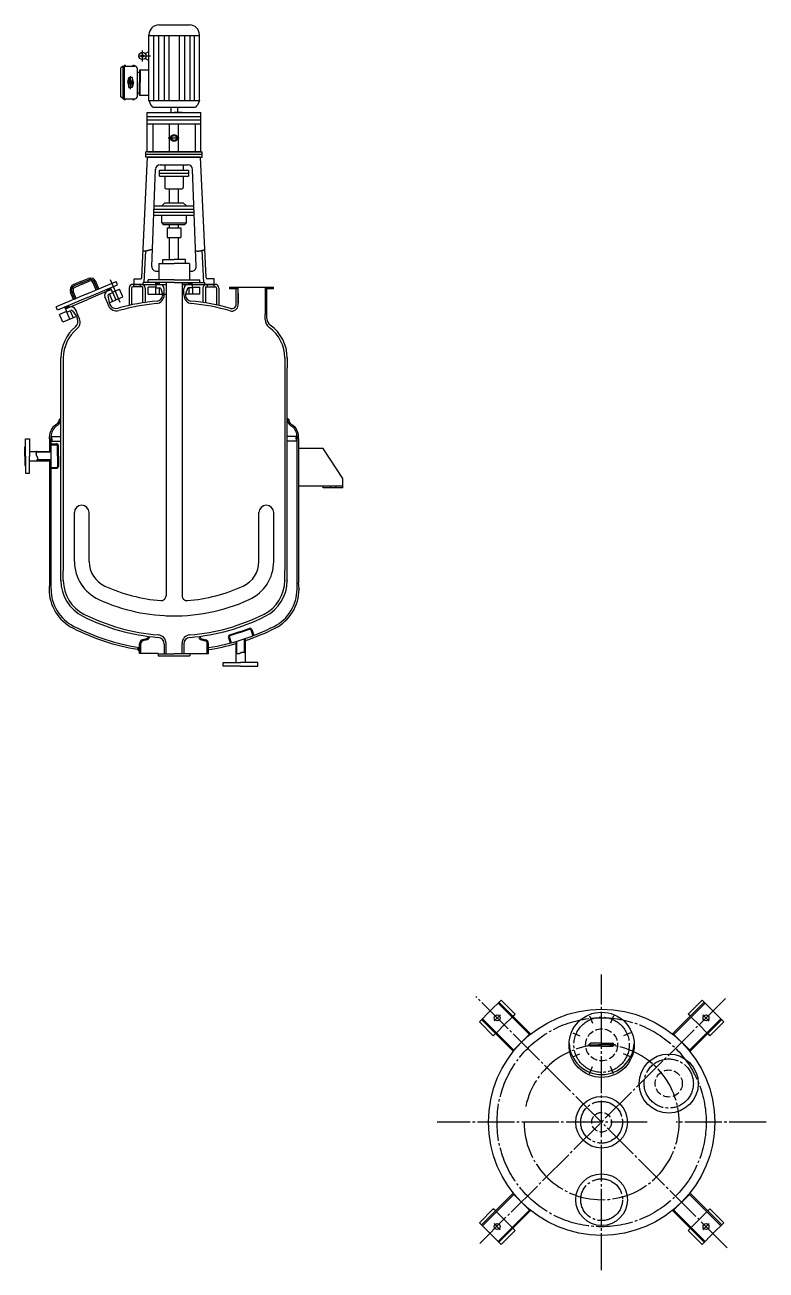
# Model space of a CAD drawing. Extents: x 184 to 1198, y -216 to 625.
# Drawn here: x 184 to 485, y 84 to 590 of the extents above; entities that cross this region are included whole.
import ezdxf

# ---------------------------------------------------------------- set-up
doc = ezdxf.new("R2010")
doc.units = 0
doc.linetypes.add('DASHDOT', pattern=[18, 15, -1, 1, -1])
doc.linetypes.add('DASHED', pattern=[4, 3, -1])
doc.layers.get('0').update_dxf_attribs({"color": 8, "linetype": 'CONTINUOUS'})
for name, color, linetype in [('1', 8, 'CONTINUOUS'), ('2', 94, 'DASHDOT'), ('4', 2, 'DASHED'), ('85', 7, 'CONTINUOUS')]:
    doc.layers.add(name, color=color, linetype=linetype)

# ---------------------------------------------------------------- blocks, each defined once
blk = doc.blocks.new('*U115')
at = {"layer": '1'}
for p, q in [((768.78, 427.05), (768.78, 421.2)), ((769.78, 427.55), (773.78, 427.55, 1)), ((769.78, 427.55), (769.78, 421.05)), ((770.68, 427.55), (770.68, 428.55)), ((773.38, 427.55), (773.38, 428.55)), ((774.28, 427.05), (774.28, 420.21, 6.28)), ((775.28, 427.05), (775.28, 419.99)), ((774.28, 419.19), (774.28, 419.19))]:
    blk.add_line(p, q, dxfattribs=at)
for centre, radius, start, end in [((770.28, 427.05), 1.5, 90, 180), ((773.78, 427.05), 1.5, 0, 90), ((773.78, 427.05), 0.5, 0, 90)]:
    blk.add_arc(centre, radius, start, end, dxfattribs=at)
blk = doc.blocks.new('*U114')
at = {"layer": '1'}
for p, q in [((738.78, 427.05), (738.78, 419.99)), ((739.78, 427.05), (739.78, 420.21, 6.28)), ((744.28, 427.55), (740.28, 427.55, 1)), ((740.68, 427.55), (740.68, 428.55)), ((743.38, 427.55), (743.38, 428.55)), ((744.28, 427.55), (744.28, 421.05)), ((745.28, 427.05), (745.28, 421.2)), ((739.78, 419.19), (739.78, 419.19))]:
    blk.add_line(p, q, dxfattribs=at)
for centre, radius, start, end in [((740.28, 427.05), 1.5, 90, 180), ((740.28, 427.05), 0.5, 90, 180), ((743.78, 427.05), 1.5, 0, 90)]:
    blk.add_arc(centre, radius, start, end, dxfattribs=at)
blk = doc.blocks.new('*U22')
for p, q in [((782.13, 278.68), (782.22, 278.64, 1)), ((782.22, 278.64), (782.32, 278.6)), ((782.32, 278.6), (782.43, 278.55)), ((782.43, 278.55), (782.55, 278.51)), ((782.55, 278.51), (782.68, 278.46)), ((783.46, 278.44), (783.58, 278.48)), ((783.58, 278.48), (783.69, 278.53)), ((783.69, 278.53), (783.81, 278.58)), ((783.81, 278.58), (783.92, 278.64)), ((783.92, 278.64), (784.03, 278.7)), ((784.03, 278.7), (784.14, 278.76)), ((784.14, 278.76), (784.26, 278.82)), ((784.26, 278.82), (784.37, 278.87)), ((784.37, 278.87), (784.49, 278.92)), ((784.49, 278.92), (784.61, 278.96)), ((784.61, 278.96), (784.73, 278.99)), ((784.73, 278.99), (784.85, 279.01)), ((784.85, 279.01), (784.98, 279.01)), ((784.98, 279.01), (785.11, 279)), ((785.11, 279), (785.25, 278.97)), ((785.25, 278.97), (785.38, 278.94)), ((785.38, 278.94), (785.51, 278.89)), ((785.51, 278.89), (785.64, 278.85)), ((785.64, 278.85), (785.75, 278.8)), ((785.75, 278.8), (785.85, 278.76)), ((785.85, 278.76), (785.93, 278.72)), ((782.68, 278.46), (782.82, 278.43)), ((782.82, 278.43), (782.95, 278.4)), ((782.95, 278.4), (783.09, 278.39)), ((783.09, 278.39), (783.21, 278.39)), ((783.21, 278.39), (783.34, 278.41)), ((783.34, 278.41), (783.46, 278.44))]:
    blk.add_line(p, q)
blk = doc.blocks.new('*U118')
for p, q in [((744.57, 442.22), (744.59, 442.22, 1)), ((744.59, 442.22), (744.6, 442.22)), ((744.6, 442.22), (744.63, 442.22)), ((744.63, 442.22), (744.65, 442.21)), ((744.65, 442.21), (744.68, 442.21)), ((744.68, 442.21), (744.7, 442.21)), ((744.7, 442.21), (744.73, 442.21)), ((744.73, 442.21), (744.76, 442.2)), ((744.76, 442.2), (744.8, 442.2)), ((744.8, 442.2), (744.83, 442.2)), ((744.83, 442.2), (744.86, 442.2)), ((744.86, 442.2), (744.9, 442.19)), ((744.9, 442.19), (744.93, 442.19)), ((744.93, 442.19), (744.97, 442.19)), ((744.97, 442.19), (745, 442.19)), ((745, 442.19), (745.04, 442.19)), ((745.04, 442.19), (745.07, 442.19)), ((745.07, 442.19), (745.1, 442.19)), ((745.1, 442.19), (745.14, 442.19)), ((745.14, 442.19), (745.17, 442.19)), ((745.17, 442.19), (745.2, 442.19)), ((745.2, 442.19), (745.23, 442.19)), ((745.23, 442.19), (745.27, 442.19)), ((745.27, 442.19), (745.3, 442.19)), ((745.3, 442.19), (745.33, 442.19)), ((745.33, 442.19), (745.36, 442.2)), ((745.36, 442.2), (745.39, 442.2)), ((745.39, 442.2), (745.43, 442.2)), ((745.43, 442.2), (745.46, 442.2)), ((745.46, 442.2), (745.49, 442.21)), ((745.49, 442.21), (745.52, 442.21)), ((745.52, 442.21), (745.55, 442.21)), ((745.55, 442.21), (745.58, 442.22)), ((745.58, 442.22), (745.61, 442.22)), ((745.61, 442.22), (745.64, 442.23)), ((745.64, 442.23), (745.67, 442.23)), ((745.67, 442.23), (745.7, 442.23)), ((745.7, 442.23), (745.74, 442.24)), ((745.74, 442.24), (745.77, 442.24)), ((745.77, 442.24), (745.8, 442.25)), ((745.8, 442.25), (745.83, 442.25)), ((745.83, 442.25), (745.86, 442.26)), ((745.86, 442.26), (745.89, 442.27)), ((745.89, 442.27), (745.92, 442.27)), ((745.92, 442.27), (745.95, 442.28)), ((745.95, 442.28), (745.97, 442.28)), ((745.97, 442.28), (746, 442.29)), ((746, 442.29), (746.03, 442.3)), ((746.03, 442.3), (746.06, 442.3)), ((746.06, 442.3), (746.09, 442.31)), ((746.09, 442.31), (746.12, 442.32)), ((746.12, 442.32), (746.15, 442.32)), ((746.15, 442.32), (746.18, 442.33)), ((746.18, 442.33), (746.21, 442.34)), ((746.21, 442.34), (746.24, 442.35)), ((746.24, 442.35), (746.27, 442.35)), ((746.27, 442.35), (746.3, 442.36)), ((746.3, 442.36), (746.33, 442.37)), ((746.33, 442.37), (746.36, 442.38)), ((746.36, 442.38), (746.39, 442.38)), ((746.39, 442.38), (746.41, 442.39)), ((746.41, 442.39), (746.44, 442.4)), ((746.44, 442.4), (746.47, 442.41)), ((746.47, 442.41), (746.5, 442.41)), ((746.5, 442.41), (746.53, 442.42)), ((746.53, 442.42), (746.56, 442.43)), ((746.56, 442.43), (746.59, 442.44)), ((746.59, 442.44), (746.62, 442.45)), ((746.62, 442.45), (746.65, 442.45)), ((746.65, 442.45), (746.67, 442.46)), ((746.67, 442.46), (746.7, 442.47)), ((746.7, 442.47), (746.73, 442.48)), ((746.73, 442.48), (746.76, 442.49)), ((746.76, 442.49), (746.79, 442.49)), ((746.79, 442.49), (746.82, 442.5)), ((746.82, 442.5), (746.85, 442.51)), ((746.85, 442.51), (746.88, 442.52)), ((746.88, 442.52), (746.91, 442.53)), ((746.91, 442.53), (746.93, 442.53)), ((746.93, 442.53), (746.96, 442.54)), ((746.96, 442.54), (746.99, 442.55)), ((746.99, 442.55), (747.02, 442.56)), ((747.02, 442.56), (747.05, 442.56)), ((747.05, 442.56), (747.08, 442.57)), ((747.08, 442.57), (747.11, 442.58)), ((747.11, 442.58), (747.14, 442.59)), ((747.14, 442.59), (747.17, 442.59)), ((747.17, 442.59), (747.19, 442.6)), ((747.19, 442.6), (747.22, 442.61)), ((747.22, 442.61), (747.25, 442.62)), ((747.25, 442.62), (747.28, 442.62)), ((747.28, 442.62), (747.31, 442.63)), ((747.31, 442.63), (747.34, 442.64)), ((747.34, 442.64), (747.37, 442.64)), ((747.37, 442.64), (747.4, 442.65)), ((747.4, 442.65), (747.43, 442.66)), ((747.43, 442.66), (747.46, 442.66)), ((747.46, 442.66), (747.49, 442.67)), ((747.49, 442.67), (747.52, 442.68)), ((747.52, 442.68), (747.55, 442.68)), ((747.55, 442.68), (747.58, 442.69)), ((747.58, 442.69), (747.61, 442.69)), ((747.61, 442.69), (747.64, 442.7)), ((747.64, 442.7), (747.67, 442.7)), ((747.67, 442.7), (747.7, 442.71)), ((747.7, 442.71), (747.73, 442.71)), ((747.73, 442.71), (747.76, 442.71)), ((747.76, 442.71), (747.8, 442.72)), ((747.8, 442.72), (747.83, 442.72)), ((747.83, 442.72), (747.86, 442.73)), ((747.86, 442.73), (747.89, 442.73)), ((747.89, 442.73), (747.92, 442.73)), ((747.92, 442.73), (747.95, 442.73)), ((747.95, 442.73), (747.99, 442.74)), ((747.99, 442.74), (748.02, 442.74)), ((748.02, 442.74), (748.05, 442.74)), ((748.05, 442.74), (748.08, 442.74)), ((748.08, 442.74), (748.11, 442.74)), ((748.11, 442.74), (748.13, 442.74)), ((748.13, 442.74), (748.16, 442.75)), ((748.16, 442.75), (748.19, 442.75)), ((748.19, 442.75), (748.22, 442.75)), ((748.22, 442.75), (748.25, 442.75)), ((748.25, 442.75), (748.27, 442.75)), ((748.27, 442.75), (748.29, 442.75)), ((748.29, 442.75), (748.31, 442.75)), ((748.31, 442.75), (748.33, 442.75)), ((748.33, 442.75), (748.35, 442.75))]:
    blk.add_line(p, q)
blk = doc.blocks.new('*U117')
for p, q in [((765.74, 442.21), (765.76, 442.21, 1)), ((765.76, 442.21), (765.77, 442.2)), ((765.77, 442.2), (765.79, 442.2)), ((765.79, 442.2), (765.82, 442.2)), ((765.82, 442.2), (765.84, 442.19)), ((765.84, 442.19), (765.86, 442.19)), ((765.86, 442.19), (765.89, 442.18)), ((765.89, 442.18), (765.92, 442.18)), ((765.92, 442.18), (765.95, 442.17)), ((765.95, 442.17), (765.97, 442.17)), ((765.97, 442.17), (766, 442.16)), ((766, 442.16), (766.03, 442.16)), ((766.03, 442.16), (766.06, 442.15)), ((766.06, 442.15), (766.09, 442.15)), ((766.09, 442.15), (766.12, 442.14)), ((766.12, 442.14), (766.16, 442.14)), ((766.16, 442.14), (766.19, 442.13)), ((766.19, 442.13), (766.22, 442.13)), ((766.22, 442.13), (766.25, 442.13)), ((766.25, 442.13), (766.29, 442.12)), ((766.29, 442.12), (766.32, 442.12)), ((766.32, 442.12), (766.36, 442.12)), ((766.36, 442.12), (766.39, 442.11)), ((766.39, 442.11), (766.42, 442.11)), ((766.42, 442.11), (766.46, 442.11)), ((766.46, 442.11), (766.49, 442.1)), ((766.49, 442.1), (766.53, 442.1)), ((766.53, 442.1), (766.56, 442.1)), ((766.56, 442.1), (766.59, 442.1)), ((766.59, 442.1), (766.63, 442.1)), ((766.63, 442.1), (766.66, 442.1)), ((766.66, 442.1), (766.69, 442.1)), ((766.69, 442.1), (766.73, 442.1)), ((766.73, 442.1), (766.76, 442.1)), ((766.76, 442.1), (766.8, 442.1)), ((766.8, 442.1), (766.83, 442.1)), ((766.83, 442.1), (766.86, 442.1)), ((766.86, 442.1), (766.9, 442.1)), ((766.9, 442.1), (766.93, 442.1)), ((766.93, 442.1), (766.96, 442.1)), ((766.96, 442.1), (767, 442.1)), ((767, 442.1), (767.03, 442.11)), ((767.03, 442.11), (767.06, 442.11)), ((767.06, 442.11), (767.09, 442.11)), ((767.09, 442.11), (767.13, 442.11)), ((767.13, 442.11), (767.16, 442.12)), ((767.16, 442.12), (767.19, 442.12)), ((767.19, 442.12), (767.22, 442.12)), ((767.22, 442.12), (767.25, 442.13)), ((767.25, 442.13), (767.28, 442.13)), ((767.28, 442.13), (767.32, 442.14)), ((767.32, 442.14), (767.35, 442.14)), ((767.35, 442.14), (767.38, 442.14)), ((767.38, 442.14), (767.41, 442.15)), ((767.41, 442.15), (767.44, 442.15)), ((767.44, 442.15), (767.47, 442.16)), ((767.47, 442.16), (767.5, 442.16)), ((767.5, 442.16), (767.53, 442.17)), ((767.53, 442.17), (767.56, 442.18)), ((767.56, 442.18), (767.59, 442.18)), ((767.59, 442.18), (767.62, 442.19)), ((767.62, 442.19), (767.65, 442.19)), ((767.65, 442.19), (767.68, 442.2)), ((767.68, 442.2), (767.71, 442.21)), ((767.71, 442.21), (767.74, 442.21)), ((767.74, 442.21), (767.77, 442.22)), ((767.77, 442.22), (767.8, 442.23)), ((767.8, 442.23), (767.83, 442.23)), ((767.83, 442.23), (767.86, 442.24)), ((767.86, 442.24), (767.89, 442.25)), ((767.89, 442.25), (767.92, 442.25)), ((767.92, 442.25), (767.95, 442.26)), ((767.95, 442.26), (767.98, 442.27)), ((767.98, 442.27), (768.01, 442.28)), ((768.01, 442.28), (768.04, 442.28)), ((768.04, 442.28), (768.07, 442.29)), ((768.07, 442.29), (768.1, 442.3)), ((768.1, 442.3), (768.13, 442.31)), ((768.13, 442.31), (768.16, 442.31)), ((768.16, 442.31), (768.19, 442.32)), ((768.19, 442.32), (768.22, 442.33)), ((768.22, 442.33), (768.25, 442.34)), ((768.25, 442.34), (768.28, 442.34)), ((768.28, 442.34), (768.31, 442.35)), ((768.31, 442.35), (768.34, 442.36)), ((768.34, 442.36), (768.37, 442.37)), ((768.37, 442.37), (768.4, 442.38)), ((768.4, 442.38), (768.43, 442.38)), ((768.43, 442.38), (768.45, 442.39)), ((768.45, 442.39), (768.48, 442.4)), ((768.48, 442.4), (768.51, 442.41)), ((768.51, 442.41), (768.54, 442.41)), ((768.54, 442.41), (768.57, 442.42)), ((768.57, 442.42), (768.6, 442.43)), ((768.6, 442.43), (768.63, 442.44)), ((768.63, 442.44), (768.66, 442.44)), ((768.66, 442.44), (768.69, 442.45)), ((768.69, 442.45), (768.72, 442.46)), ((768.72, 442.46), (768.75, 442.47)), ((768.75, 442.47), (768.78, 442.47)), ((768.78, 442.47), (768.81, 442.48)), ((768.81, 442.48), (768.84, 442.49)), ((768.84, 442.49), (768.87, 442.49)), ((768.87, 442.49), (768.9, 442.5)), ((768.9, 442.5), (768.93, 442.51)), ((768.93, 442.51), (768.95, 442.51)), ((768.95, 442.51), (768.98, 442.52)), ((768.98, 442.52), (769.01, 442.52)), ((769.01, 442.52), (769.04, 442.53)), ((769.04, 442.53), (769.07, 442.54)), ((769.07, 442.54), (769.1, 442.54)), ((769.1, 442.54), (769.14, 442.55)), ((769.14, 442.55), (769.18, 442.56)), ((769.18, 442.56), (769.23, 442.56)), ((769.23, 442.56), (769.27, 442.57)), ((769.27, 442.57), (769.32, 442.58)), ((769.32, 442.58), (769.36, 442.59)), ((769.36, 442.59), (769.41, 442.59)), ((769.41, 442.59), (769.44, 442.6)), ((769.44, 442.6), (769.48, 442.6))]:
    blk.add_line(p, q)
blk = doc.blocks.new('*U108')
at = {"layer": '1'}
for p, q in [((752.46, 424.59), (752.33, 424.46)), ((752.41, 424.48), (752.33, 424.57)), ((752.76, 424.42), (752.59, 424.58)), ((752.64, 424.49), (752.94, 424.79)), ((753.03, 424.43), (752.77, 424.69)), ((753.03, 424.59), (752.82, 424.38)), ((753.03, 424.71), (752.95, 424.79)), ((753.03, 424.31), (753, 424.28, 1))]:
    blk.add_line(p, q, dxfattribs=at)
blk = doc.blocks.new('*U107')
at = {"layer": '1'}
for p, q in [((749.63, 428.55), (750.43, 429.35)), ((749.63, 428.83), (750.15, 429.35)), ((749.63, 429.11), (749.87, 429.35)), ((750.32, 428.55), (749.63, 429.24)), ((750.04, 428.55), (749.63, 428.96)), ((749.76, 428.55), (749.63, 428.68)), ((750.61, 428.55), (749.81, 429.35)), ((750.72, 429.35), (749.92, 428.55)), ((750.89, 428.55), (750.09, 429.35)), ((751, 429.35), (750.2, 428.55)), ((751.08, 428.64), (750.37, 429.35)), ((750.48, 428.55), (751.08, 429.15)), ((751.08, 428.92), (750.66, 429.35)), ((750.77, 428.55), (751.08, 428.87)), ((751.08, 429.21), (750.94, 429.35)), ((751.05, 428.55), (751.08, 428.58, 1))]:
    blk.add_line(p, q, dxfattribs=at)
blk = doc.blocks.new('*U105')
at = {"layer": '1'}
for p, q in [((762.98, 429.21), (763.13, 429.35, 1)), ((762.98, 428.92), (763.41, 429.35)), ((762.98, 428.64), (763.69, 429.35)), ((763.58, 428.55), (762.98, 429.15)), ((763.3, 428.55), (762.98, 428.87)), ((763.02, 428.55), (762.98, 428.58)), ((763.07, 429.35), (763.87, 428.55)), ((763.18, 428.55), (763.98, 429.35)), ((763.35, 429.35), (764.15, 428.55)), ((763.46, 428.55), (764.26, 429.35)), ((764.43, 428.55), (763.63, 429.35)), ((763.74, 428.55), (764.43, 429.24)), ((764.43, 428.83), (763.91, 429.35)), ((764.02, 428.55), (764.43, 428.96)), ((764.43, 429.11), (764.2, 429.35)), ((764.31, 428.55), (764.43, 428.68))]:
    blk.add_line(p, q, dxfattribs=at)
blk = doc.blocks.new('*U26')
for p, q in [((730.3, 425.91), (729.71, 426.5)), ((729.72, 426.49), (729.8, 426.57)), ((729.8, 426.29), (730.29, 426.78)), ((729.88, 426.09), (730.78, 426.98)), ((730.5, 426), (729.89, 426.61)), ((729.91, 426.01), (730.1, 425.83)), ((729.97, 425.89), (731.23, 427.15)), ((730.7, 426.08), (730.09, 426.69)), ((730.25, 425.89), (731.31, 426.95)), ((730.9, 426.16), (730.29, 426.77)), ((730.48, 426.86), (731.1, 426.25)), ((730.68, 426.94), (731.29, 426.33)), ((730.74, 426.1), (731.4, 426.75)), ((731.49, 426.42), (730.88, 427.03)), ((731.37, 426.83), (731.08, 427.11)), ((731.23, 426.31), (731.48, 426.55)), ((712.62, 419.29), (712.67, 419.34, 1)), ((713.2, 418.69), (712.64, 419.25)), ((712.71, 419.09), (713.16, 419.55)), ((712.78, 419.39), (713.39, 418.78)), ((712.79, 418.89), (713.65, 419.75)), ((713, 418.61), (712.85, 418.76)), ((712.87, 418.69), (714.13, 419.96)), ((713.59, 418.86), (712.98, 419.47)), ((713.12, 418.66), (714.22, 419.76)), ((713.79, 418.94), (713.18, 419.55)), ((713.99, 419.03), (713.38, 419.64)), ((714.19, 419.11), (713.58, 419.72)), ((713.61, 418.87), (714.3, 419.56)), ((713.78, 419.81), (714.39, 419.2)), ((713.98, 419.89), (714.3, 419.57)), ((714.1, 419.08), (714.39, 419.36))]:
    blk.add_line(p, q)
blk = doc.blocks.new('*U25')
for p, q in [((700.94, 359.83), (700.93, 359.7)), ((700.93, 359.7), (700.93, 359.57)), ((700.93, 359.57), (700.95, 359.44)), ((700.97, 359.97), (700.94, 359.83)), ((701, 360.1), (700.97, 359.97)), ((701.04, 360.23), (701, 360.1)), ((701.09, 360.35), (701.04, 360.23)), ((701.14, 360.47), (701.09, 360.35)), ((701.18, 360.57), (701.14, 360.47)), ((701.22, 360.65), (701.18, 360.57, 1)), ((700.95, 359.44), (700.98, 359.32)), ((700.98, 359.32), (701.02, 359.2)), ((701.02, 359.2), (701.07, 359.09)), ((701.07, 359.09), (701.12, 358.97)), ((701.12, 358.97), (701.18, 358.86)), ((701.18, 358.86), (701.24, 358.75)), ((701.24, 358.75), (701.3, 358.64)), ((701.3, 356.93), (701.26, 356.85)), ((701.3, 358.64), (701.36, 358.53)), ((701.34, 357.03), (701.3, 356.93)), ((701.39, 357.15), (701.34, 357.03)), ((701.36, 358.53), (701.41, 358.41)), ((701.43, 357.27), (701.39, 357.15)), ((701.41, 358.41), (701.46, 358.3)), ((701.47, 357.4), (701.43, 357.27)), ((701.46, 358.3), (701.5, 358.18)), ((701.51, 357.53), (701.47, 357.4)), ((701.5, 358.18), (701.53, 358.06)), ((701.54, 357.67), (701.51, 357.53)), ((701.53, 358.06), (701.54, 357.93)), ((701.54, 357.93), (701.55, 357.8)), ((701.55, 357.8), (701.54, 357.67))]:
    blk.add_line(p, q)

msp = doc.modelspace()

# ---------------------------------------------------------------- linework, layer by layer
at = {"color": 0}
for p, q in [((266.71922, 483.48978), (266.71922, 482.68978)), ((266.71922, 483.48978), (284.51922, 483.48978)), ((240.16904, 338.26572), (240.16904, 334.26572)), ((248.06939, 338.26572), (248.06939, 334.26572)), ((237.71922, 333.46572), (250.51922, 333.46572))]:
    msp.add_line(p, q, dxfattribs=at)
for p, q in [((381.82663, 172.85379), (388.8977, 179.92486)), ((446.88046, 179.92486), (453.95153, 172.85379)), ((382.18019, 114.51748), (388.8977, 107.79997)), ((446.88046, 107.79997), (453.95153, 114.87104))]:
    msp.add_line(p, q)
at = {"layer": '1', "color": 0}
for p, q in [((237.94213, 590.06899), (250.44213, 590.06899)), ((233.94213, 559.35146), (233.94213, 586.06899)), ((233.94213, 585.80634), (254.44213, 585.80634)), ((235.91952, 559.35146), (235.91952, 585.80634)), ((237.78119, 585.80634), (237.78119, 559.35146)), ((240.0772, 585.80634), (240.0772, 559.35146)), ((242.16059, 559.35146), (242.16059, 585.80634, 6.28319)), ((246.22367, 585.80634), (246.22367, 559.35146)), ((248.30706, 585.80634), (248.30706, 559.35146)), ((250.60307, 585.80634), (250.60307, 559.35146)), ((252.46474, 559.35146), (252.46474, 585.80634)), ((254.44213, 559.35146), (254.44213, 586.06899)), ((233.94213, 559.35146), (254.44213, 559.35146)), ((233.94213, 559.35146), (234.72593, 557.48539)), ((254.44213, 559.35146), (253.65381, 557.48315)), ((233.26814, 554.39673), (254.97029, 554.39673)), ((233.26814, 538.49072), (233.26814, 554.39673)), ((233.26814, 552.84361), (254.97029, 552.84361)), ((236.10889, 556.56628), (252.2718, 556.56628, 6.28319)), ((240.93806, 554.39673), (244.19213, 554.39673)), ((242.79213, 556.56628), (242.79213, 554.39673)), ((247.4462, 554.39673), (244.19213, 554.39673)), ((245.59213, 556.56628), (245.59213, 554.39673)), ((254.97029, 538.49072), (254.97029, 554.39673)), ((254.97029, 551.36572), (233.26814, 551.36572)), ((233.26814, 549.88783), (254.97029, 549.88783)), ((235.54241, 549.88783), (235.54241, 538.49072)), ((242.33632, 538.49072), (242.33632, 549.88783)), ((245.90212, 538.49072), (245.90212, 549.88783)), ((252.69602, 549.88783), (252.69602, 538.49072)), ((254.74422, 538.49072), (232.61922, 538.49072)), ((232.61922, 536.24072), (232.61922, 538.49072)), ((255.61922, 537.36572), (232.61922, 537.36572)), ((233.49422, 538.49072), (255.61922, 538.49072)), ((255.61922, 536.24072), (255.61922, 538.49072)), ((231.05258, 487.34367), (233.38974, 536.24072)), ((254.74422, 536.24072), (232.61922, 536.24072)), ((233.49422, 536.24072), (255.61922, 536.24072)), ((238.46964, 533.11572), (249.76879, 533.11572)), ((240.36922, 533.11572), (240.36922, 531.05322)), ((247.86922, 533.11572), (247.86922, 531.05322)), ((257.18585, 487.34367), (254.84869, 536.24072)), ((235.14087, 491.83182), (236.60201, 531.40679)), ((238.18172, 528.55322), (238.18172, 531.05322, 6.28319)), ((238.18172, 531.05322), (250.05672, 531.05322)), ((238.18172, 529.80322), (250.05672, 529.80322)), ((238.18172, 528.55322), (250.05672, 528.55322)), ((240.36922, 528.55322), (240.36922, 523.99072)), ((247.86922, 528.55322), (247.86922, 523.99072)), ((250.05672, 531.05322), (250.05672, 528.55322)), ((253.09756, 491.83182), (251.64214, 531.31932)), ((240.99422, 523.36572), (247.24422, 523.36572, 6.28319)), ((242.24422, 517.69072), (242.24422, 523.36572)), ((245.99422, 517.69072), (245.99422, 523.36572)), ((239.11922, 516.44072), (240.36922, 517.69072)), ((240.36922, 517.69072), (247.86922, 517.69072)), ((247.86922, 517.69072), (249.11922, 516.44072)), ((236.12096, 516.44072), (252.11747, 516.44072)), ((236.12096, 515.19072), (252.11747, 515.19072)), ((236.12096, 513.94072), (252.11747, 513.94072)), ((236.12096, 512.69072), (252.11747, 512.69072)), ((239.11922, 509.56572), (239.11922, 512.69072)), ((249.11922, 509.56572), (249.11922, 512.69072)), ((239.11922, 509.56572), (249.11922, 509.56572)), ((239.11922, 509.56572), (239.74422, 508.94072)), ((239.74422, 508.94072), (248.49422, 508.94072)), ((241.30672, 507.56572), (246.93172, 507.56572)), ((241.30672, 507.56572), (241.30672, 503.61533)), ((242.24422, 507.56572), (242.24422, 508.94072)), ((245.99422, 507.56572), (245.99422, 508.94072)), ((246.93172, 507.56572), (246.93172, 503.61533)), ((248.49422, 508.94072), (249.11922, 509.56572)), ((241.30672, 503.61533), (246.93172, 503.61533)), ((242.24422, 494.67199), (242.24422, 503.61533)), ((245.99422, 494.67199), (245.99422, 503.61533)), ((231.9446, 485.36572), (232.65695, 498.23117)), ((256.29384, 485.36572), (255.57136, 498.41389)), ((237.89493, 493.11293), (244.11922, 493.11293, 1)), ((237.89493, 493.11293), (237.89493, 486.42666)), ((239.50368, 494.67199), (244.11922, 494.67199)), ((239.50368, 493.11293), (239.50368, 494.67199)), ((248.73475, 494.67199), (244.11922, 494.67199)), ((250.3435, 493.11293), (244.11922, 493.11293)), ((248.73475, 493.11293), (248.73475, 494.67199)), ((250.3435, 493.11293), (250.3435, 486.42666)), ((206.28033, 485.70672), (209.22844, 486.95116)), ((227.86922, 486.75322), (230.42854, 486.75322, 6.28319)), ((227.86922, 484.56572), (227.86922, 486.75322)), ((244.11922, 486.42666), (233.61922, 486.42666)), ((233.61922, 485.36572), (233.61922, 486.42666)), ((237.02127, 489.87823), (237.89493, 489.88152)), ((244.11922, 486.42666), (254.61922, 486.42666)), ((250.3435, 489.88152), (251.21716, 489.87823, 6.28319)), ((254.61922, 485.36572), (254.61922, 486.42666)), ((260.36922, 486.75322), (257.80989, 486.75322)), ((260.36922, 484.56572), (260.36922, 486.75322)), ((203.29891, 478.36975), (202.05447, 481.31786, 6.28319)), ((204.40445, 478.83641), (203.16001, 481.78452)), ((206.28033, 485.70672), (203.33222, 484.46227)), ((206.74699, 484.60118), (203.79888, 483.35673)), ((206.74699, 484.60118), (209.6951, 485.84562)), ((208.4581, 480.54752), (220.66513, 485.7003, 6.28319)), ((209.00255, 479.25773), (221.20957, 484.4105)), ((218.61863, 482.44848), (209.31366, 478.5207)), ((212.51176, 482.25863), (211.26731, 485.20675)), ((213.6173, 482.7253), (212.37285, 485.67341, 6.28319)), ((217.09576, 481.80565), (216.78465, 482.54267)), ((219.16308, 481.15868), (217.50477, 480.45868)), ((218.61863, 482.44848), (218.30752, 483.1855)), ((218.61863, 482.44848), (219.16308, 481.15868)), ((219.0853, 481.34293), (221.98735, 482.56793)), ((219.17743, 481.38182), (220.49965, 478.24945)), ((221.20957, 484.4105), (220.66513, 485.7003)), ((223.30957, 479.43557), (221.98735, 482.56793)), ((230.68172, 484.56572), (227.36922, 484.56572)), ((227.86922, 484.56572), (240.86922, 484.56572)), ((227.86922, 484.56572), (231.41922, 484.56572)), ((244.11922, 485.36572), (231.61922, 485.36572)), ((231.61922, 484.56572), (231.61922, 485.36572)), ((236.71922, 483.36572), (233.61922, 483.36572)), ((233.61922, 480.56572), (233.61922, 483.36572)), ((236.61922, 483.36572), (236.61922, 480.56572)), ((236.71922, 484.56572), (236.71922, 485.36572)), ((236.71922, 484.56572), (240.86922, 484.56572)), ((236.71922, 484.56572), (236.71922, 483.16572)), ((236.71922, 483.16572), (238.31922, 483.16572)), ((238.11922, 483.16572), (238.11922, 480.56572)), ((238.16922, 484.56572), (238.16922, 485.36572)), ((238.70131, 482.88404), (239.41922, 480.56572)), ((240.11922, 480.56572), (240.11922, 482.76572)), ((240.86922, 485.36572), (240.86922, 357.97646)), ((244.11922, 485.36572), (256.61922, 485.36572)), ((247.36922, 485.36572), (247.36922, 357.97646)), ((251.51922, 484.56572), (247.36922, 484.56572, 6.28319)), ((247.36922, 484.56572), (260.87622, 484.56572)), ((248.11922, 480.56572), (248.11922, 482.76572)), ((249.53712, 482.88404), (248.81922, 480.56572)), ((251.51922, 483.16572), (249.91922, 483.16572)), ((250.06922, 484.56572), (250.06922, 485.36572, 1)), ((250.11922, 483.16572), (250.11922, 480.56572)), ((251.51922, 484.56572), (251.51922, 485.36572, 6.28319)), ((251.51922, 484.56572), (251.51922, 483.16572)), ((251.51922, 483.36572), (254.61922, 483.36572)), ((251.61922, 483.36572), (251.61922, 480.56572)), ((254.61922, 480.56572), (254.61922, 483.36572)), ((256.61922, 484.56572), (256.61922, 485.36572)), ((260.36922, 484.56572), (256.81922, 484.56572)), ((270.11922, 482.68978), (266.71922, 482.68978)), ((269.41922, 476.50321), (269.41922, 482.68978)), ((270.11922, 476.19062), (270.11922, 483.48978)), ((281.11922, 483.48978), (281.11922, 472.4116)), ((284.51922, 482.68978), (281.11922, 482.68978)), ((281.81922, 470.68415), (281.81922, 482.68978)), ((284.51922, 482.68978), (284.51922, 483.48978)), ((208.4581, 480.54752), (196.25108, 475.39475)), ((209.00255, 479.25773), (196.79553, 474.10495)), ((200.00868, 474.59292), (209.31366, 478.5207, 6.28319)), ((201.53156, 475.23575), (201.22045, 475.97278)), ((216.00201, 479.39016), (217.05201, 476.90269)), ((216.24595, 478.81227), (216.00201, 479.39016)), ((217.05201, 476.90269), (217.47738, 475.89499)), ((217.26482, 480.03032), (217.69691, 477.17492, 6.28319)), ((217.69691, 477.17492), (218.00479, 476.44555, 6.28319)), ((217.7358, 477.08279), (223.30957, 479.43557)), ((217.87328, 480.61423), (219.11773, 477.66612)), ((233.61922, 480.56572), (239.41922, 480.56572)), ((240.11922, 480.27704), (239.37567, 480.70633)), ((240.11922, 480.8544), (239.41922, 480.45025, 6.28319)), ((239.41922, 480.56572), (239.41922, 480.07459, 6.28319)), ((239.41922, 480.56572), (240.86922, 480.56572)), ((240.11922, 480.56572), (240.11922, 480.23222, 6.28319)), ((248.11922, 480.56572), (248.11922, 480.23222, 6.28319)), ((248.81922, 480.56572), (248.81922, 480.07459, 6.28319)), ((254.61922, 480.56572), (248.81922, 480.56572)), ((270.11922, 480.88978), (270.11922, 476.96795, 6.28319)), ((196.79553, 474.10495), (196.25108, 475.39475)), ((200.47535, 473.48738), (197.5733, 472.26238)), ((198.89553, 469.13001), (197.5733, 472.26238)), ((204.4693, 471.48279), (198.89553, 469.13001)), ((200.00868, 474.59292), (199.69757, 475.32995)), ((200.00868, 474.59292), (200.55313, 473.30312)), ((200.38322, 473.44849), (201.70545, 470.31612)), ((200.55313, 473.30312), (202.21144, 474.00312)), ((201.84293, 473.84757), (203.08737, 470.89945)), ((202.68575, 473.87626), (204.43041, 471.57492)), ((204.26925, 473.75672), (204.02531, 474.33461, 6.28319)), ((204.02531, 474.33461), (205.07531, 471.84714)), ((204.43041, 471.57492), (204.8764, 470.51835, 6.28319)), ((205.07531, 471.84714), (205.64307, 470.5021, 6.28319)), ((281.11922, 470.31556), (281.11922, 472.4116, 6.28319)), ((198.11922, 368.26572), (198.11922, 454.66947)), ((199.11922, 454.66947), (199.11922, 368.26572)), ((289.11922, 454.66947), (289.11922, 450.56572)), ((289.11922, 454.56572), (289.11922, 454.66947)), ((289.11922, 450.64142), (289.11922, 368.26572)), ((290.11922, 454.66947), (290.11922, 450.56572)), ((290.11922, 454.56572), (290.11922, 454.66947)), ((290.11922, 368.26572), (290.11922, 450.64142)), ((196.45316, 427.71784), (195.90719, 427.33555, 6.28319)), ((196.7973, 427.22635), (196.25133, 426.84406)), ((198.11922, 429.76572), (197.51922, 429.76572)), ((197.71922, 429.76572), (198.11922, 429.99666)), ((197.71922, 429.76572), (198.11922, 429.53478)), ((290.51922, 429.76572), (290.11922, 429.99666)), ((290.11922, 429.76572), (290.71922, 429.76572)), ((290.51922, 429.76572), (290.11922, 429.53478)), ((291.44113, 427.22635), (291.9871, 426.84406)), ((291.78527, 427.71784), (292.33124, 427.33555, 6.28319)), ((183.71922, 421.76572), (185.31922, 421.76572)), ((183.71922, 414.76572), (183.71922, 421.76572)), ((185.31922, 421.76572), (185.31922, 414.76572)), ((193.51922, 421.76572), (193.51922, 422.7483)), ((193.51922, 421.76572), (193.51922, 416.66572)), ((194.11922, 421.76572), (194.11922, 422.7483)), ((194.11922, 363.26572), (194.11922, 421.76572)), ((194.11925, 422.76572), (198.11922, 422.76572)), ((194.11925, 420.76572), (198.11922, 420.76572)), ((194.51922, 421.76572), (194.51922, 422.76572)), ((194.51922, 421.76572), (194.51922, 420.76572)), ((294.11918, 422.76572), (290.11922, 422.76572)), ((294.11918, 420.76572), (290.11922, 420.76572)), ((293.71922, 421.76572), (293.71922, 422.76572)), ((293.71922, 421.76572), (293.71922, 420.76572)), ((294.11922, 421.76572), (294.11922, 422.7483)), ((294.11922, 363.26572), (294.11922, 421.76572)), ((294.71922, 421.76572), (294.71922, 422.7483, 6.28319)), ((294.71922, 421.76572), (294.71922, 363.26572)), ((183.51922, 414.76572), (183.51922, 418.56572)), ((183.51922, 418.56572), (183.71922, 418.56572)), ((185.31922, 416.66572), (194.11922, 416.66572)), ((194.11922, 416.31572), (188.15692, 416.31572)), ((194.11922, 419.76572), (196.31922, 419.76572)), ((194.11922, 419.36572), (196.31922, 419.36572, 6.28319)), ((196.71922, 414.76572), (196.71922, 418.96572)), ((197.11922, 414.76572), (197.11922, 418.96572)), ((304.71922, 417.76572), (294.71922, 417.76572)), ((312.71922, 405.56572), (304.71922, 417.76572)), ((183.51922, 414.76572), (183.51922, 410.96572)), ((183.51922, 410.96572), (183.71922, 410.96572)), ((183.71922, 414.76572), (183.71922, 407.76572)), ((185.31922, 407.76572), (185.31922, 414.76572)), ((185.31922, 412.86572), (194.11922, 412.86572, 1)), ((194.11922, 413.21572), (188.49241, 413.21572)), ((193.51922, 412.86572), (193.51922, 363.26572)), ((194.11922, 410.16572), (196.31922, 410.16572, 6.28319)), ((196.71922, 414.76572), (196.71922, 410.56572)), ((197.11922, 414.76572), (197.11922, 410.56572)), ((183.71922, 407.76572), (185.31922, 407.76572)), ((194.11922, 409.76572), (196.31922, 409.76572)), ((312.71922, 402.56572), (312.71922, 405.56572)), ((312.71922, 402.56572), (294.71922, 402.56572)), ((304.71922, 401.76572), (304.71922, 402.56572)), ((312.71922, 401.76572), (304.71922, 401.76572)), ((307.51922, 402.56572), (307.51922, 401.76572)), ((309.91922, 402.56572), (309.91922, 401.76572)), ((312.71922, 401.76572), (312.71922, 402.56572)), ((203.61922, 371.88479), (203.61922, 391.76572)), ((209.61922, 371.88479), (209.61922, 391.76572, 6.28319)), ((278.61922, 371.88479), (278.61922, 391.76572, 6.28319)), ((284.61922, 371.88479), (284.61922, 391.76572)), ((198.11922, 364.16197), (198.11922, 368.26572)), ((199.11922, 364.16197), (199.11922, 368.26572)), ((289.11922, 364.16197), (289.11922, 368.26572)), ((290.11922, 364.16197), (290.11922, 368.26572)), ((193.51922, 363.26572), (193.31922, 360.65044)), ((194.11922, 360.65044), (194.11922, 363.26572, 6.28319)), ((198.11922, 364.26572), (198.11922, 364.16197, 6.28319)), ((199.11922, 364.26572), (199.11922, 364.16197)), ((289.11922, 364.26572), (289.11922, 364.16197)), ((290.11922, 364.26572), (290.11922, 364.16197)), ((294.11922, 360.65044), (294.11922, 363.26572)), ((294.11922, 360.76572), (294.11922, 360.65044)), ((294.91922, 360.76572), (294.71922, 363.26572)), ((294.91922, 360.76572), (294.91922, 360.65044)), ((270.68557, 343.33358), (274.65675, 344.70097)), ((270.8158, 342.95537), (274.78698, 344.32276)), ((234.0199, 340.90402), (234.48059, 341.33417, 6.28319)), ((266.21844, 340.94932), (266.98633, 338.71921)), ((266.59664, 341.07955), (267.37399, 338.82197)), ((270.68557, 343.33358), (266.7144, 341.96619)), ((270.8158, 342.95537), (266.84462, 341.58799, 6.28319)), ((269.21922, 339.33662), (269.21922, 330.87293)), ((269.56922, 339.43903), (269.56922, 334.5489)), ((272.66922, 340.41411), (272.66922, 334.88439)), ((273.01922, 340.51119), (273.01922, 330.87293)), ((275.29541, 344.07478), (276.13003, 341.65087)), ((275.67362, 344.205), (276.50378, 341.79406, 6.28319)), ((230.11922, 336.86128), (229.31857, 336.18011)), ((229.31857, 336.18011), (230.11922, 335.08484)), ((237.71922, 334.26572), (244.11922, 334.26572)), ((237.71922, 334.26572), (237.71922, 333.46572)), ((240.86922, 338.26572), (240.86922, 338.53575)), ((240.86922, 334.26572, -0.6), (240.86922, 338.26572, 1)), ((250.51922, 334.26572), (244.11922, 334.26572)), ((247.36922, 338.26572), (247.36922, 338.53575, 6.28319)), ((247.36922, 334.26572), (247.36922, 338.26572)), ((250.51922, 334.26572), (250.51922, 333.46572)), ((264.11922, 330.87293), (271.11922, 330.87293)), ((264.11922, 329.27293), (264.11922, 330.87293)), ((271.11922, 329.27293), (264.11922, 329.27293)), ((278.11922, 330.87293), (271.11922, 330.87293)), ((271.11922, 329.27293), (278.11922, 329.27293, 6.28319)), ((278.11922, 329.27293), (278.11922, 330.87293))]:
    msp.add_line(p, q, dxfattribs=at)
at = {"layer": '1'}
for p, q in [((372.63425, 189.11725), (377.05366, 193.53667)), ((388.8977, 179.92486), (376.16978, 192.65278)), ((382.71052, 187.87981), (377.05366, 193.53667)), ((446.88046, 179.92486), (459.60838, 192.65278)), ((453.06764, 187.87981), (458.7245, 193.53667)), ((463.14391, 189.11725), (458.7245, 193.53667)), ((372.63425, 189.11725), (368.21483, 184.69783)), ((388.54415, 179.57131), (375.81623, 192.29923)), ((381.82663, 186.99593), (382.71052, 187.87981)), ((447.23401, 179.57131), (459.96193, 192.29923)), ((453.95153, 186.99593), (453.06764, 187.87981)), ((463.14391, 189.11725), (467.56333, 184.69783)), ((373.87168, 179.04098), (368.21483, 184.69783)), ((381.82663, 172.85379), (369.09871, 185.58172)), ((382.18019, 173.20735), (369.45227, 185.93527)), ((378.2911, 183.4604), (375.10912, 180.27842)), ((378.2911, 183.4604), (381.47308, 186.64238)), ((453.59797, 173.20735), (466.3259, 185.93527)), ((453.95153, 172.85379), (466.67945, 185.58172)), ((457.48706, 183.4604), (454.30508, 186.64238)), ((457.48706, 183.4604), (460.66904, 180.27842)), ((461.90648, 179.04098), (467.56333, 184.69783)), ((374.75557, 179.92486), (373.87168, 179.04098)), ((388.54415, 179.57131), (388.8977, 179.92486)), ((447.23401, 179.57131), (446.88046, 179.92486)), ((461.02259, 179.92486), (461.90648, 179.04098)), ((382.18019, 173.20735), (381.82663, 172.85379)), ((417.88908, 175.96242), (413.48908, 175.96242, 6.28319)), ((417.88908, 174.76242), (413.48908, 174.76242)), ((417.88908, 175.96242), (422.28908, 175.96242, 6.28319)), ((417.88908, 174.76242), (422.28908, 174.76242)), ((453.59797, 173.20735), (453.95153, 172.85379)), ((381.82663, 114.87104), (369.09871, 102.14312)), ((382.18019, 114.51748), (369.45227, 101.78956)), ((382.18019, 114.51748), (381.82663, 114.87104)), ((453.59797, 114.51748), (453.95153, 114.87104)), ((453.59797, 114.51748), (466.3259, 101.78956)), ((453.95153, 114.87104), (466.67945, 102.14312)), ((373.87168, 108.68385), (368.21483, 103.027)), ((374.75557, 107.79997), (373.87168, 108.68385)), ((378.2911, 104.26444), (375.10912, 107.44642)), ((388.54415, 108.15352), (375.81623, 95.4256)), ((388.8977, 107.79997), (376.16978, 95.07205)), ((388.54415, 108.15352), (388.8977, 107.79997)), ((447.23401, 108.15352), (446.88046, 107.79997)), ((446.88046, 107.79997), (459.60838, 95.07205)), ((447.23401, 108.15352), (459.96193, 95.4256)), ((457.48706, 104.26444), (460.66904, 107.44642)), ((461.02259, 107.79997), (461.90648, 108.68385)), ((461.90648, 108.68385), (467.56333, 103.027)), ((372.63425, 98.60758), (368.21483, 103.027)), ((378.2911, 104.26444), (381.47308, 101.08246)), ((457.48706, 104.26444), (454.30508, 101.08246)), ((463.14391, 98.60758), (467.56333, 103.027)), ((372.63425, 98.60758), (377.05366, 94.18816)), ((382.71052, 99.84502), (377.05366, 94.18816)), ((381.82663, 100.7289), (382.71052, 99.84502)), ((453.95153, 100.7289), (453.06764, 99.84502)), ((453.06764, 99.84502), (458.7245, 94.18816)), ((463.14391, 98.60758), (458.7245, 94.18816))]:
    msp.add_line(p, q, dxfattribs=at)
at = {"layer": '1', "color": 0}
for radius in [1.3501, 1.02422]:
    msp.add_circle((244.11922, 544.08084), radius, dxfattribs=at)
at = {"layer": '1'}
for centre, radius in [((417.88908, 143.86242), 46), ((375.46267, 186.28882), 1.2), ((417.88908, 175.36242), 13.25), ((460.31549, 186.28882), 1.2), ((445.16888, 159.61242), 12), ((417.88908, 143.86242), 10.5), ((417.88908, 112.36242), 10.5), ((375.46267, 101.43601), 1.2), ((460.31549, 101.43601), 1.2)]:
    msp.add_circle(centre, radius, dxfattribs=at)
at = {"layer": '1', "color": 0}
for centre, radius, start, end in [((237.94213, 586.06899), 4, 90, 180), ((250.44213, 586.06899), 4, 0, 90), ((236.10889, 558.06628), 1.5, 202.783741, 270), ((252.2718, 558.06628), 1.5, 270, 337.1231009), ((238.46964, 531.24072), 1.875, 90, 177.5973905), ((249.76879, 531.24072), 1.875, 2.4026095, 90), ((240.99422, 523.99072), 0.625, 180, 270), ((247.24422, 523.99072), 0.625, 270, 0), ((237.01422, 491.75322), 1.875, 177.5973905, 270.2152638), ((251.22421, 491.75322), 1.875, 269.7847362, 2.4026095), ((210.16177, 484.74008), 2.4, 22.8853805, 112.8853805), ((230.42854, 487.37822), 0.625, 270, 356.8307953), ((257.80989, 487.37822), 0.625, 183.1692047, 270), ((204.26555, 482.25119), 2.4, 112.8853805, 202.8853805), ((204.26555, 482.25119), 1.2, 112.8853805, 202.8853805), ((210.16177, 484.74008), 1.2, 22.8853805, 112.8853805), ((217.66032, 480.09016), 1.8, 112.8853805, 202.8853805), ((238.31922, 482.76572), 1.8, 0, 90), ((238.31922, 482.76572), 0.4, 17.2058664, 90), ((249.91922, 482.76572), 1.8, 90, 180), ((249.91922, 482.76572), 0.4, 90, 162.7941336), ((217.66032, 480.09016), 0.4, 112.8853805, 188.6048237), ((220.58438, 477.53444), 2.8, 202.8853805, 286.1130442), ((244.11922, 396.06572), 82, 94.7631411, 106.1130442), ((244.11922, 396.06572), 81, 95.0921251, 106.0888872), ((236.61922, 480.23222), 3.5, 275.0921251, 0), ((237.11922, 480.07459), 2.3, 274.7631411, 0), ((251.61922, 480.23222), 3.5, 180, 264.9078749), ((251.11922, 480.07459), 2.3, 180, 265.2368589), ((244.11922, 396.06572), 82, 73.7141541, 85.2368589), ((244.11922, 396.06572), 81, 73.6540044, 84.9078749), ((267.61922, 476.19062), 2.5, 253.6540044, 0), ((267.61922, 476.50321), 1.8, 253.7141541, 0), ((202.367, 473.63461), 1.8, 22.8853805, 112.8853805), ((202.367, 473.63461), 0.4, 37.1659372, 112.8853805), ((220.70187, 477.2561), 3.5, 202.8853805, 286.0888872), ((214.41922, 454.66947), 16.3, 129.3963348, 180), ((214.41922, 454.66947), 15.3, 129.6675425, 180), ((202.29681, 469.42946), 2.8, 309.3963348, 22.8853805), ((202.41858, 469.14099), 3.5, 309.6675425, 22.8853805), ((285.11922, 470.31556), 4, 180, 234.1622287), ((285.11922, 470.68415), 3.3, 180, 234.7931075), ((273.81922, 454.66947), 15.3, 0, 54.1622287), ((273.81922, 454.66947), 16.3, 0, 54.7931075), ((199.11922, 422.7483), 5.6, 125, 180), ((199.11922, 422.7483), 5, 125, 180), ((195.01922, 429.76572), 2.5, 305, 0), ((195.01922, 429.76572), 3.1, 305, 0), ((293.21922, 429.76572), 3.1, 180, 235), ((293.21922, 429.76572), 2.5, 180, 235), ((289.11922, 422.7483), 5, 0, 55), ((289.11922, 422.7483), 5.6, 0, 55), ((196.31922, 418.96572), 0.8, 0, 90), ((196.31922, 418.96572), 0.4, 0, 90), ((196.31922, 410.56572), 0.8, 270, 0), ((196.31922, 410.56572), 0.4, 270, 0), ((206.61922, 391.76572), 3, 90, 180), ((206.61922, 391.76572), 3, 0, 90), ((281.61922, 391.76572), 3, 90, 180), ((281.61922, 391.76572), 3, 0, 90), ((220.61922, 371.88479), 17, 180, 245.4221535), ((220.61922, 371.88479), 11, 180, 245.4221535), ((267.61922, 371.88479), 11, 294.5778465, 0), ((267.61922, 371.88479), 17, 294.5778465, 0), ((211.11922, 360.65044), 17.8, 180, 243.1244059), ((211.11922, 360.65044), 17, 180, 243.1244059), ((214.41922, 364.16197), 16.3, 180, 243.1244059), ((214.41922, 364.16197), 15.3, 180, 243.1244059), ((244.11922, 423.26572), 67.5, 245.4221535, 265.4026586), ((244.11922, 423.26572), 67.5, 274.5973414, 294.5778465), ((273.81922, 364.16197), 15.3, 296.8755941, 0), ((273.81922, 364.16197), 16.3, 296.8755941, 0), ((277.11922, 360.65044), 17, 296.8755941, 0), ((277.11922, 360.65044), 17.8, 296.8755941, 0), ((244.11922, 423.26572), 73.5, 245.4221535, 270.020204), ((238.86922, 357.97646), 2, 265.4026586, 0), ((244.11922, 423.26572), 73.5, 267.4656868, 294.5778465), ((249.36922, 357.97646), 2, 180, 274.5973414), ((244.11922, 422.76572), 82, 243.1244059, 265.4344801), ((244.11922, 422.76572), 81, 243.1244059, 265.4182366), ((244.11922, 422.76572), 81, 274.5817634, 296.8755941), ((244.11922, 422.76572), 82, 274.5655199, 296.8755941), ((244.11922, 425.76572), 90.8, 243.1244059, 260.6187762), ((244.11922, 425.76572), 90, 243.1244059, 261.0509819), ((244.11922, 425.76572), 90, 278.9490181, 296.8755941), ((244.11922, 425.76572), 90.8, 288.5590556, 296.8755941), ((274.91721, 343.94455), 0.8, 19, 109), ((274.91721, 343.94455), 0.4, 19, 109), ((237.36922, 338.23479), 2.8, 0.6328508, 85.4344801), ((237.36922, 338.53575), 3.5, 0, 85.4182366), ((250.86922, 338.53575), 3.5, 94.5817634, 180), ((250.86922, 338.23479), 2.8, 94.5655199, 179.3671492), ((266.97485, 341.20978), 0.8, 109, 199), ((266.97485, 341.20978), 0.4, 109, 199), ((244.11922, 425.76572), 90.8, 278.8695333, 286.0473534)]:
    msp.add_arc(centre, radius, start, end, dxfattribs=at)
at = {"layer": '1'}
for centre, radius, start, end in [((417.88908, 176.51225), 13.25, 182.4868491, 357.5131509), ((413.48908, 175.36242), 0.6, 90, 180), ((413.48908, 175.36242), 0.6, 180, 270), ((422.28908, 175.36242), 0.6, 0, 90), ((422.28908, 175.36242), 0.6, 270, 0)]:
    msp.add_arc(centre, radius, start, end, dxfattribs=at)
at = {"layer": '2', "color": 0}
for p, q in [((229.48401, 577.44146), (234.53804, 577.44146, 6.28319)), ((231.31304, 575.16534), (231.31304, 579.71749, 1)), ((224.07664, 573.79116), (224.07664, 573.25308, 6.28319)), ((227.30396, 573.52138), (227.93249, 573.52138)), ((227.61228, 573.22504), (227.61228, 573.83139)), ((226.46452, 563.99323), (226.46452, 569.1649)), ((224.39896, 559.79971), (223.80743, 559.79971)), ((224.07664, 559.52993), (224.07664, 560.06802)), ((227.30396, 559.79971), (227.93249, 559.79971)), ((227.61228, 560.09605), (227.61228, 559.4897, 1)), ((246.24703, 544.08084), (241.74764, 544.08084)), ((242.33632, 544.08084), (243.51373, 544.08084)), ((206.51366, 485.15395), (209.46177, 486.39839)), ((218.14589, 486.52555), (222.03838, 477.30418, 6.28319)), ((203.97003, 478.3227), (202.60724, 481.55119)), ((206.51366, 485.15395), (203.56555, 483.9095)), ((213.18288, 482.21159), (211.82008, 485.44008))]:
    msp.add_line(p, q, dxfattribs=at)
at = {"layer": '2'}
for p, q in [((417.88908, 83.74627), (417.88908, 203.97857)), ((468.94363, 92.80786), (366.83453, 194.91697)), ((368.40798, 94.61793), (468.94363, 194.91697)), ((374.20865, 185.0348), (376.74613, 187.57228)), ((459.06147, 187.54284), (461.59894, 185.00537)), ((413.02196, 187.11269), (414.23003, 184.19615)), ((422.7562, 187.11269), (421.54813, 184.19615)), ((406.1388, 180.22954), (409.05535, 179.02147)), ((429.63936, 180.22954), (426.72281, 179.02147)), ((412.28984, 175.36242), (417.88908, 175.36242)), ((423.48832, 175.36242), (417.88908, 175.36242)), ((406.1388, 170.49529), (409.05535, 171.70337, 6.28319)), ((429.63936, 170.49529), (426.72281, 171.70337)), ((413.02196, 163.61214), (414.23003, 166.52869)), ((422.7562, 163.61214), (421.54813, 166.52869)), ((436.43496, 143.86242), (351.05308, 143.86242)), ((436.43496, 143.86242), (351.05308, 143.86242)), ((484.72508, 143.86242), (448.13734, 143.86242)), ((484.72508, 143.86242), (448.13734, 143.86242)), ((376.71669, 100.18199), (374.17922, 102.71947)), ((461.56951, 102.69003), (459.03203, 100.15255))]:
    msp.add_line(p, q, dxfattribs=at)
for centre, radius in [((417.88908, 143.86242), 42.5), ((417.88908, 175.36242), 11.25), ((445.16888, 159.61242), 10), ((417.88908, 143.86242), 8.5), ((417.88908, 112.36242), 8.5)]:
    msp.add_circle(centre, radius, dxfattribs=at)
at = {"layer": '2', "color": 0}
for centre, radius, start, end in [((210.16177, 484.74008), 1.8, 22.8853805, 112.8853805), ((204.26555, 482.25119), 1.8, 112.8853805, 202.8853805), ((244.11922, 423.26572), 70.5, 236.6588324, 236.8120477)]:
    msp.add_arc(centre, radius, start, end, dxfattribs=at)
at = {"layer": '2'}
msp.add_arc((417.88908, 143.86242), 31.5, 179.8773451, 168.1984997, dxfattribs=at)
at = {"layer": '4'}
for centre, radius in [((417.88908, 175.36242), 6.5), ((445.16888, 159.61242), 5.5), ((417.88908, 143.86242), 4)]:
    msp.add_circle(centre, radius, dxfattribs=at)
at = {"layer": '85', "color": 0}
for p, q in [((232.35012, 578.49658), (233.94213, 579.27742)), ((223.4239, 573.31864), (222.50247, 572.56501)), ((222.50247, 560.75609), (222.50247, 572.56501)), ((223.4239, 560.00246), (223.4239, 573.32078, 6.28319)), ((223.4239, 573.32078), (228.13546, 573.32078)), ((224.0273, 560.00246), (224.0273, 573.32078)), ((229.20589, 561.07289), (229.20589, 572.25034)), ((232.35012, 576.38633), (233.94213, 575.60549)), ((225.32489, 566.66055), (225.76152, 568.7222)), ((225.76152, 568.7222), (226.46452, 568.7222)), ((225.76152, 568.7222), (225.76152, 566.93407)), ((227.16752, 568.7222), (226.46452, 568.7222)), ((227.16752, 568.7222), (227.16752, 566.93407)), ((227.60415, 566.66055), (227.16752, 568.7222)), ((229.20589, 570.8998), (230.03488, 570.8998, 6.28319)), ((230.03488, 571.83271), (230.03488, 566.66055)), ((230.03488, 571.83271), (233.94213, 571.83271)), ((230.40611, 571.83271), (230.40611, 566.66055)), ((225.32489, 566.66055), (225.76152, 564.5989)), ((225.76152, 564.5989), (225.76152, 566.38702)), ((225.76152, 564.5989), (226.46452, 564.5989)), ((227.16752, 564.5989), (226.46452, 564.5989)), ((227.60415, 566.66055), (227.16752, 564.5989)), ((227.16752, 564.5989), (227.16752, 566.38702)), ((229.20589, 562.4213), (230.03488, 562.4213)), ((230.03488, 561.48838), (230.03488, 566.66055)), ((230.40611, 561.48838), (230.40611, 566.66055)), ((223.4239, 560.00246), (222.50247, 560.75609)), ((223.4239, 560.00246), (228.13546, 560.00246)), ((230.03488, 561.48838), (233.94213, 561.48838))]:
    msp.add_line(p, q, dxfattribs=at)
at = {"layer": '85'}
for p, q in [((232.87803, 340.47483), (231.3051, 340.05336)), ((233.00744, 339.99187), (231.43451, 339.5704)), ((233.71002, 341.44075), (234.0199, 340.90402)), ((254.52841, 341.44075), (254.21853, 340.90402, 6.28319)), ((255.23099, 339.99187), (256.80392, 339.5704)), ((255.3604, 340.47483), (256.93333, 340.05336, 6.28319)), ((230.11922, 334.44075), (230.11922, 338.50788)), ((237.71922, 334.44075), (230.11922, 334.44075)), ((230.61922, 334.44075), (230.61922, 338.50788, 6.28319)), ((250.51922, 334.44075), (258.11922, 334.44075)), ((257.61922, 334.44075), (257.61922, 338.50788, 6.28319)), ((258.11922, 334.44075), (258.11922, 338.50788))]:
    msp.add_line(p, q, dxfattribs=at)
at = {"layer": '85', "color": 0}
for centre, radius in [((231.31304, 577.44142), 1.47944), ((231.31304, 577.4486), 0.50579), ((224.07664, 573.52138), 0.20275), ((227.61228, 573.52138), 0.20275), ((226.46452, 566.66055), 0.75433), ((226.46452, 566.66055), 0.3799), ((224.07664, 559.79971), 0.20275), ((227.61228, 559.79971), 0.20275)]:
    msp.add_circle(centre, radius, dxfattribs=at)
for centre, start, end in [((228.13546, 572.25034), 0, 90), ((228.13546, 561.07289), 270, 0)]:
    msp.add_arc(centre, 1.07043, start, end, dxfattribs=at)
at = {"layer": '85'}
for centre, radius, start, end in [((231.71922, 338.50788), 1.6, 105, 180), ((231.71922, 338.50788), 1.1, 105, 180), ((232.61922, 341.44075), 1, 285, 0), ((232.61922, 341.44075), 1.5, 285, 339.0335514), ((255.61922, 341.44075), 1.5, 200.9664486, 255), ((255.61922, 341.44075), 1, 180, 255), ((256.51922, 338.50788), 1.1, 0, 75), ((256.51922, 338.50788), 1.6, 0, 75)]:
    msp.add_arc(centre, radius, start, end, dxfattribs=at)

# ---------------------------------------------------------------- block references
at = {"color": 0}
for name in ['*U118', '*U117', '*U26', '*U114', '*U107', '*U105', '*U115', '*U108', '*U25', '*U22']:
    msp.add_blockref(name, (-512.91371, 56.0158), dxfattribs=at)

doc.saveas('drawing.dxf')
